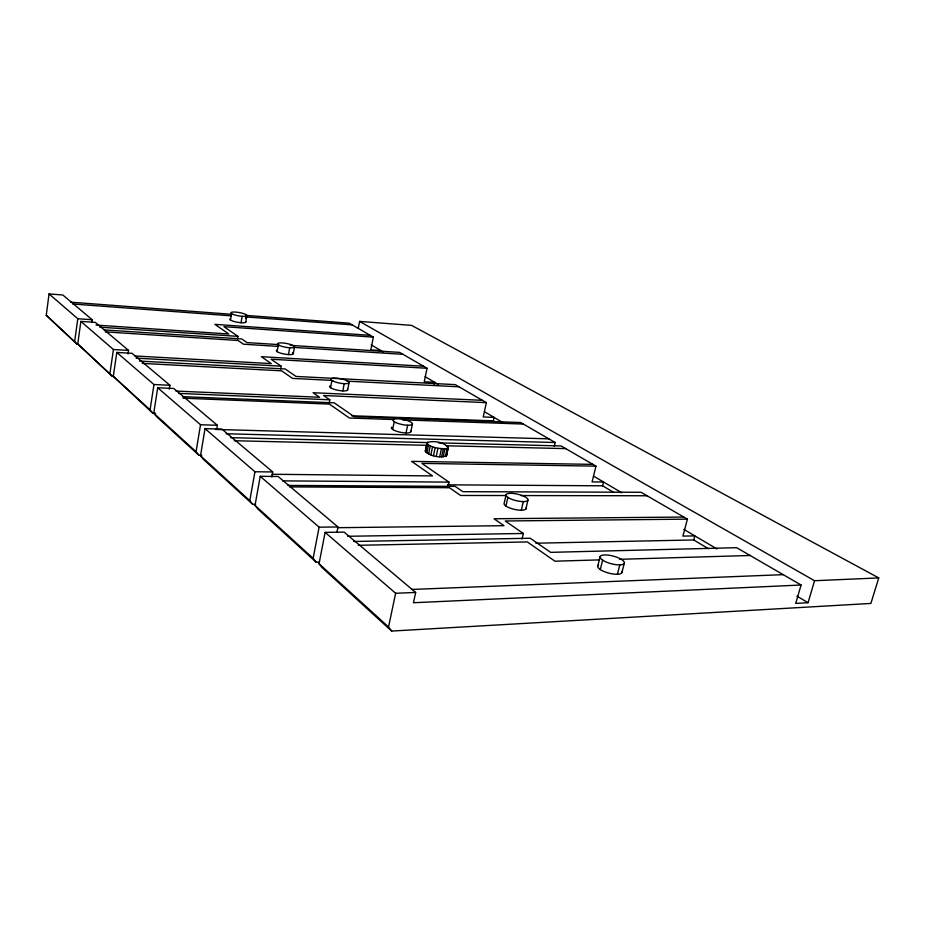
<?xml version="1.0" encoding="UTF-8"?>
<svg xmlns="http://www.w3.org/2000/svg" width="925" height="925" viewBox="0 0 925 925"><rect width="100%" height="100%" fill="white"/><g stroke="black" fill="none" stroke-linecap="round" stroke-linejoin="round"><path stroke-width="1.39" d="M46.25 315.275L77.203 344.227L46.25 315.275L49.06 293.93L62.831 294.994L92.188 319.738L91.795 322.49M74.705 341.186L77.804 318.743L49.06 293.93M77.746 343.961L112.561 376.487L77.746 343.961L80.88 321.403L95.321 322.386L128.552 350.402L128.008 354.032M109.959 373.295L113.428 349.523L80.88 321.403M155.643 413.267L152.775 413.163L113.301 376.348L116.804 352.437L131.998 353.304L169.899 385.262L169.298 389.124M152.775 413.163L150.07 409.821L153.978 384.546L116.804 352.437M201.777 455.285L198.898 455.227L156.464 416.528L153.747 413.174L157.701 387.76L173.703 388.465L217.34 425.257L216.647 429.373M198.898 455.227L196.065 451.724L200.528 424.748L157.701 387.76M255.612 504.333L252.733 504.345L203.35 459.297L200.517 455.771L205.026 428.645L221.931 429.119L272.725 471.947L271.811 476.988M230.487 320.05L231.562 313.644M237.54 339.024L237.991 336.365L223.931 326.664L373.342 337.139L370.833 349.916L380.869 350.563M241.055 322.733L242.142 316.315M245.588 318.57L246.235 314.754M245.784 322.12L246.871 315.737A8.128 1.688 10 0 0 235.655 312.083A8.128 1.688 10 0 0 234.198 314.789A8.128 1.688 10 0 0 246.871 315.737M252.733 504.345L249.796 500.656L254.93 471.75L205.026 428.645M277.107 351.65L278.321 344.852M319.056 562.123L316.165 562.203L257.971 509.108L255.023 505.408L260.226 476.317L278.101 476.479L337.972 526.961L336.908 532.395M280.633 368.971L281.131 366.173L271.06 359.212L427.049 368.266L424.251 381.782L434.681 382.326L434.218 384.499M288.473 354.576L289.698 347.765M293.283 353.755L294.497 346.979A8.637 1.931 10.4 0 0 282.322 342.944A8.637 1.931 10.4 0 0 281.235 346.147A8.637 1.931 10.4 0 0 294.497 346.979M330.537 387.714L331.913 380.464M329.277 402.537L329.797 399.785L323.577 395.495L486.377 402.641L483.22 416.967L494.042 417.372L493.279 420.817L495.719 422.274M342.828 390.905L344.216 383.655M316.165 562.203L313.124 558.33L319.113 527.181L260.226 476.317M358.299 328.19L359.605 321.403L411.602 325.392L878.75 577.917L870.888 603.435L391.668 631.07L322.097 567.615L319.044 563.718L325.126 532.372L344.077 532.106L415.66 592.451L413.452 602.742L801.085 585.016L795.708 603.401L808.057 602.718L814.543 580.727L878.75 577.917M347.673 389.818L349.06 382.615M392.651 429.454L394.223 421.696M406.029 432.981L407.624 425.222M410.873 431.559L412.469 423.847M425.315 451.169L427.315 442.439C434.103 440.45 443.364 442.104 448.359 447.214L446.37 455.944C439.606 458.06 430.183 456.395 425.315 451.169L427.315 442.439M391.668 631.07L388.535 627L395.634 593.272L325.126 532.372M425.72 452.036L426.992 443.167M426.841 452.996L428.529 444.971L427.408 444.023M428.576 453.967L430.275 445.931L428.529 444.971M430.842 454.892L432.542 446.844L430.275 445.931M433.455 455.69L435.155 447.642L432.542 446.844M436.242 456.326L437.953 448.278L444.902 448.822L447.099 448.486L448.359 447.214M439.687 456.788L441.398 448.752M441.572 456.915L443.295 448.879M443.179 456.858L444.902 448.822M445.376 456.499L447.099 448.486M446.763 451.666L446.648 455.204M447.342 449.007L447.908 446.347M446.37 455.944L448.093 447.943M447.804 487.567L448.983 482.122L421.881 463.39L595.943 466.142L592.081 481.913L603.562 482.006L602.614 485.81L613.553 492.308M506.183 494.505L504.217 503.096A11.297 3.376 13.2 0 0 514.462 509.386A11.297 3.376 13.2 0 0 526.024 508.091M505.917 506.056L507.894 497.419M521.33 510.23L523.33 501.57M525.897 508.97L527.898 500.344A11.32 3.318 13.2 0 0 513.248 493.453A11.32 3.318 13.2 0 0 509.929 498.54A11.32 3.318 13.2 0 0 527.898 500.344M522.047 538.974L523.33 533.482L505.247 520.983L687.414 519.145L682.904 536.107L694.825 535.887L693.727 539.957L535.852 543.206M554.26 446.359L555.162 442.508L520.671 422.517L354.159 416.62L334.237 402.861L182.491 396.64M597.816 565.88L600.152 556.561M600.279 569.523L602.626 560.157M617.426 574.263L619.819 564.874M621.924 572.529L624.317 563.198A12.534 3.954 14.8 0 0 607.297 555.023A12.534 3.954 14.8 0 0 605.043 561.498A12.534 3.954 14.8 0 0 624.317 563.198M395.634 593.272L415.66 592.451M411.533 589.468L783.209 574.656M599.435 559.891L554.942 561.197L527.285 541.934L358.241 545.299M619.53 559.313L750.129 555.486M353.674 541.472L530.233 538.246L550.653 552.352L736.682 547.692L801.085 585.016M347.638 536.28L523.33 533.482M319.113 527.181L337.972 526.961M337.544 527.712L503.952 525.678L494.031 518.763L683.806 517.052M506.472 495.534L460.569 495.465L449.434 487.706L289.71 486.897M520.821 495.557L647.061 495.765M447.561 484.827L602.614 485.81M288.01 485.428L455.158 486.377L462.835 491.684L641.048 492.273L687.414 519.145M282.599 480.861L448.983 482.122M272.1 474.271L432.518 475.924L411.613 461.367L592.89 464.373M254.93 471.75L272.725 471.947M234.198 440.728L427.338 445.33M446.081 445.769L565.718 448.625M230.626 437.664L428.321 442.613M438.427 442.867L561.082 445.942L595.943 466.142M226.058 433.756L555.162 442.508M215.409 429.431L548.849 438.843M200.528 424.748L217.34 425.257M393.946 419.557L349.384 418.007L329.404 404.098L182.953 398.178M402.572 419.858L523.319 424.055M351.754 415.764L493.279 420.817M178.756 393.414L329.797 399.785M176.004 391.078L319.599 397.264L313.078 392.72L482.364 400.317M153.978 384.546L169.899 385.262M331.277 380.36L292.52 378.406L281.662 370.833L142.23 363.386M347.072 381.158L459.054 386.812M136.091 358.137L281.131 366.173M139.559 361.074L285.201 368.983L295.988 376.429L455.273 384.627L486.377 402.641M134.877 355.963L271.314 363.629L261.347 356.68L423.534 366.231M113.428 349.523L128.552 350.402M277.916 346.389L243.414 344.192L238.095 340.493L105.3 331.878M293.734 347.395L402.999 354.333M104.363 329.936L241.726 338.955L246.987 342.585L278.679 344.62M290.196 345.36L399.669 352.402L427.049 368.266M96.027 325.08L228.799 334.017L214.901 324.34L370.231 335.336M99.854 327.172L237.991 336.365M77.804 318.743L92.188 319.738M70.578 302.174L231.47 314.303M245.83 315.39L349.257 323.183L373.342 337.139M72.705 303.978L231.169 315.83M247.01 317.009L352.171 324.872M435.155 447.642L437.953 448.278M359.605 321.403L814.543 580.727M371.214 344.863L383.274 351.986M425.142 376.695L438.358 384.499M484.469 411.717L502.622 422.436M593.607 476.144L621.808 492.782M683.876 529.412L716.921 548.93M796.957 596.163L808.057 602.718M693.727 539.957L708.434 548.698M113.301 376.348L150.07 409.821M153.747 413.174L196.065 451.724M200.517 455.771L249.796 500.656M255.023 505.408L313.124 558.33M319.044 563.718L388.535 627M621.854 571.43A12.511 4.024 14.8 0 1 608.442 573.026A12.511 4.024 14.8 0 1 598.614 565.025M245.738 321.657A8.117 1.723 10 0 1 236.939 322.178A8.117 1.723 10 0 1 230.394 318.697M292.462 352.587A8.626 1.966 10.4 0 1 285.235 354.206A8.626 1.966 10.4 0 1 276.818 350.066M347.453 389.182A9.227 2.266 10.9 0 1 338.215 390.338A9.227 2.266 10.9 0 1 329.971 385.841M410.515 430.796A9.932 2.636 11.6 0 1 401.115 432.414A9.932 2.636 11.6 0 1 391.714 427.223M333.335 381.227A9.238 2.232 10.9 0 0 348.667 383.123A9.238 2.232 10.9 0 0 337.96 378.313A9.238 2.232 10.9 0 0 333.335 381.227M395.854 422.586A9.955 2.59 11.6 0 0 412.145 424.471A9.955 2.59 11.6 0 0 400.097 418.967A9.955 2.59 11.6 0 0 395.854 422.586"/></g></svg>
